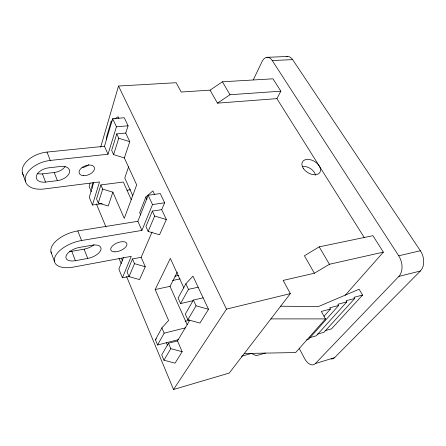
<?xml version="1.0" encoding="UTF-8"?>
<svg xmlns="http://www.w3.org/2000/svg" width="446" height="446" viewBox="0 0 446 446"><rect width="100%" height="100%" fill="white"/><g stroke="black" fill="none" stroke-linecap="round" stroke-linejoin="round"><path stroke-width="0.67" d="M90.142 183.211L89.172 186.54L91.307 191.68M100.634 147.269L118.513 86.028L176.176 82.716L181.21 92.021L210.055 90.153L222.426 81.791L272.974 78.819L280.852 91.185L276.905 98.638L217.453 103.138L210.055 90.153M92.997 182.67L91.664 187.158L92.149 188.312M112.163 120.844L111.099 121.602L106.193 138.16L106.728 139.358M93.615 182.754L89.272 197.349L92.434 205.015L102.229 203.616M92.434 205.015L99.514 181.94L44.082 188.976A22.406 13.308 -18.6 0 1 25.416 177.252A22.406 13.308 -18.6 0 1 50.275 160.432L108.016 154.238L104.47 146.26L112.671 118.703L124.267 117.761L128.086 125.794L125.727 133.064L129.78 141.694L124.339 157.951L136.688 184.912L124.267 218.395L112.877 192.165L102.691 189.098L100.907 184.923L123.347 182.024L131.263 199.719M108.016 154.238L116.434 126.815L112.671 118.703M100.907 184.923L96.565 198.894L98.293 203.019L108.25 205.98L112.877 192.165M125.727 133.064L116.768 133.895L111.662 150.324L113.591 154.611L124.339 157.951M98.293 203.019L102.691 189.098M113.591 154.611L118.764 138.227L116.768 133.895M128.626 166.793L124.757 177.954L132.746 195.699M154.584 194.489L152.894 190.899L145.864 196.993L139.693 212.658L140.763 215.05M123.408 257.676L118.853 269.161L122.416 277.819L129.881 276.319M122.416 277.819L131.241 256.339L73.4 267.087A23.961 11.769 -20.5 0 1 54.663 257.838A23.961 11.769 -20.5 0 1 81.551 240.522L141.9 230.409L137.853 221.305L148.189 195.27L160.276 193.558L164.658 202.774L161.703 209.642L166.352 219.538L159.534 234.797L148.139 231.446L145.937 226.551L152.365 211.081L161.703 209.642M141.9 230.409L152.51 204.591L148.189 195.27M141.17 257.309L132.484 258.942L127.077 271.949L129.028 276.62L139.537 279.575L145.268 266.741L141.17 257.309L152.069 232.004M129.028 276.62L134.502 263.675L132.484 258.942M148.139 231.446L154.656 216.048L152.365 211.081M253.295 79.801L262.036 61.648A12.811 7.214 88.9 0 1 272.227 60.528L292.626 59.641L420.383 250.769A14.69 10.57 72.8 0 1 420.383 271.001L334.628 357.625A12.404 7.192 71.2 0 1 331.127 358.946M178.511 339.607L157.583 344.992L155.414 339.791L161.892 327.877L168.605 320.473L155.169 289.538L170.344 258.401L183.903 288.005M155.169 289.538L170.026 286.349L177.352 272.11M203.125 297.822L193.397 300.052L185.296 314.079L187.838 319.732L199.959 323.055L208.511 309.284L192.951 276.158L185.876 283.745L178.093 298.062L180.574 303.57L193.257 300.66M157.583 344.992L164.145 333.168L185.597 327.816M180.574 303.57L188.463 289.354L198.147 287.224M177.48 340.917L168.449 343.247L161.72 354.893L163.944 360.217L175.066 363.139L182.169 351.704L177.48 340.917L189.857 320.122L185.079 321.326M163.944 360.217L170.762 348.666L168.449 343.247M187.838 319.732L196.05 305.811L193.397 300.052M126.547 276.459L173.539 389.503L226.501 309.117L290.329 293.63L283.177 280.411L314.38 273.231L329.427 264.272L383.37 252.124L372.895 235.683L319.208 246.85L304.428 255.764L314.38 273.231M290.329 293.63L229.244 373.068L173.539 389.503M324.002 316.331L330.425 309.028L329.728 307.801L338.676 305.443L337.984 304.233L346.787 301.92L346.09 300.727L354.754 298.463L354.057 297.281L362.587 295.062L359.097 289.237L318.578 306.502L280.311 306.218M345.226 295.241L383.37 252.124M330.425 309.028L321.332 311.436L325.502 318.907L295.653 352.546L244.285 353.511M338.676 305.443L308.515 339.339L306.547 339.902M346.787 301.92L316.298 335.788L309.836 337.633M155.414 339.791L156.295 338.815M354.754 298.463L323.952 332.298L317.585 334.104M362.587 295.062L331.49 328.864L325.212 330.637M299.255 348.404L304.434 358.272A12.616 7.013 71.8 0 0 315.344 363.585L398.841 276.414L420.383 271.001M114.834 118.954L118.034 116.69L118.876 118.48M217.453 103.138L230.008 94.73L280.852 91.185M315.344 363.585L334.628 357.625M265.476 353.02L256.21 355.685L251.382 353.438L241.526 356.237M272.227 60.528L398.713 255.792L420.383 250.769M172.624 280.467L180.078 278.901M174.804 276.219L178.891 275.372M75.363 260.693L87.728 258.446A11.83 5.792 -21.2 0 0 100.835 249.911A11.83 5.792 -21.2 0 0 92.082 245.239L79.433 247.418A11.975 5.882 -20.6 0 0 66.086 256.054A11.975 5.882 -20.6 0 0 75.363 260.693L71.8 251.299A11.886 5.982 -20.3 0 1 69.543 251.555M71.8 251.299L84.104 249.152A11.741 5.893 -21 0 0 94.028 244.692M51.658 253.629A23.772 11.97 -20.3 0 1 77.805 230.928L137.853 221.305M152.51 204.591L164.658 202.774M127.071 190.236L130.522 189.767M45.576 182.091L57.4 180.647A11.066 6.562 -19.4 0 0 69.526 172.329A11.066 6.562 -19.4 0 0 60.745 166.464L48.67 167.824A11.2 6.651 -18.6 0 0 36.327 176.22A11.2 6.651 -18.6 0 0 45.576 182.091L42.459 173.868A11.117 6.723 -18.3 0 1 37.352 173.539M42.459 173.868L54.222 172.502A10.988 6.629 -19.2 0 0 65.133 166.62M23.956 176.014A22.244 13.452 -18.3 0 1 26.637 161.43A22.244 13.452 -18.3 0 1 47.008 152.075L104.47 146.26M116.434 126.815L128.086 125.794M266.92 57.328L287.207 56.503M270.906 318.89L325.502 318.907M170.762 348.666L182.169 351.704M196.05 305.811L208.511 309.284M134.502 263.675L145.268 266.741M154.656 216.048L166.352 219.538M118.764 138.227L129.78 141.694M276.905 98.638L364.326 237.673M222.426 81.791L230.008 94.73M319.208 246.85L329.427 264.272M118.513 86.028L226.501 309.117M111.099 121.602L111.656 122.812M145.864 196.993L146.985 199.418M185.876 283.745L188.463 289.354M170.026 286.349L187.153 324.632M161.892 327.877L164.145 333.168M166.386 342.723L167.434 345.182M121.541 258.691L122.494 260.977M96.381 203.883L105.992 227.003M119.071 258.474L121.212 263.614M47.008 152.075L50.275 160.432M77.805 230.928L81.551 240.522M54.222 172.502L57.4 180.647M84.104 249.152L87.728 258.446M22.395 172.831L25.422 181.215M50.967 251.867L54.44 261.473M88.76 164.685A8.028 4.811 -21.1 0 1 82.025 167.601M398.713 255.792A14.986 10.381 73.5 0 1 398.841 276.414M286.248 56.72A12.6 7.392 89.5 0 1 292.626 59.641M302.316 166.575A9.399 6.093 31.6 0 1 315.512 175.211M83.318 175.629A8.089 4.755 -21.3 0 0 94.491 168.17A8.089 4.755 -21.3 0 0 82.504 167.222A8.089 4.755 -21.3 0 0 83.318 175.629M114.906 251.851A8.636 4.187 -22.6 0 0 126.965 244.185A8.636 4.187 -22.6 0 0 114.622 244.246A8.636 4.187 -22.6 0 0 114.906 251.851M303.219 168.242A10.18 6.528 31.5 0 0 319.364 173.07A10.18 6.528 31.5 0 0 311.035 159.891A10.18 6.528 31.5 0 0 303.219 168.242"/></g></svg>
